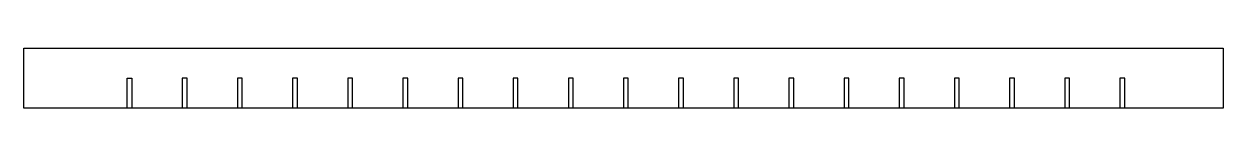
# Model space of a CAD drawing. Header units: millimetres. Extents: x 0 to 500, y 0 to 25.
import ezdxf

# ---------------------------------------------------------------- set-up
doc = ezdxf.new("R2010")
doc.units = ezdxf.units.MM
doc.layers.get('0').update_dxf_attribs({"linetype": 'CONTINUOUS'})

msp = doc.modelspace()

# ---------------------------------------------------------------- linework, layer by layer
for p, q in [((66, 12.5), (66, 0)), ((68, 12.5), (66, 12.5)), ((68, 0), (68, 12.5)), ((89, 12.5), (89, 0)), ((91, 12.5), (89, 12.5)), ((91, 0), (91, 12.5)), ((112, 12.5), (112, 0)), ((114, 12.5), (112, 12.5)), ((114, 0), (114, 12.5)), ((135, 12.5), (135, 0)), ((137, 12.5), (135, 12.5)), ((137, 0), (137, 12.5)), ((158, 12.5), (158, 0)), ((160, 12.5), (158, 12.5)), ((160, 0), (160, 12.5)), ((181, 12.5), (181, 0)), ((183, 12.5), (181, 12.5)), ((183, 0), (183, 12.5)), ((204, 12.5), (204, 0)), ((206, 12.5), (204, 12.5)), ((206, 0), (206, 12.5)), ((227, 12.5), (227, 0)), ((229, 12.5), (227, 12.5)), ((229, 0), (229, 12.5)), ((250, 12.5), (250, 0)), ((252, 12.5), (250, 12.5)), ((252, 0), (252, 12.5)), ((273, 12.5), (273, 0)), ((275, 12.5), (273, 12.5)), ((275, 0), (275, 12.5)), ((296, 12.5), (296, 0)), ((298, 12.5), (296, 12.5)), ((298, 0), (298, 12.5)), ((319, 12.5), (319, 0)), ((321, 12.5), (319, 12.5)), ((321, 0), (321, 12.5)), ((342, 12.5), (342, 0)), ((344, 12.5), (342, 12.5)), ((344, 0), (344, 12.5)), ((365, 12.5), (365, 0)), ((367, 12.5), (365, 12.5)), ((367, 0), (367, 12.5)), ((388, 12.5), (388, 0)), ((390, 12.5), (388, 12.5)), ((390, 0), (390, 12.5)), ((411, 12.5), (411, 0)), ((413, 12.5), (411, 12.5)), ((413, 0), (413, 12.5)), ((434, 12.5), (434, 0)), ((436, 12.5), (434, 12.5)), ((436, 0), (436, 12.5)), ((457, 12.5), (457, 0)), ((459, 12.5), (457, 12.5)), ((459, 0), (459, 12.5))]:
    msp.add_line(p, q)
for points in [[(500, 0), (0, 0), (0, 25), (500, 25)], [(45, 0), (43, 0), (43, 12.5), (45, 12.5)]]:
    msp.add_lwpolyline(points, close=True)

doc.saveas('drawing.dxf')
